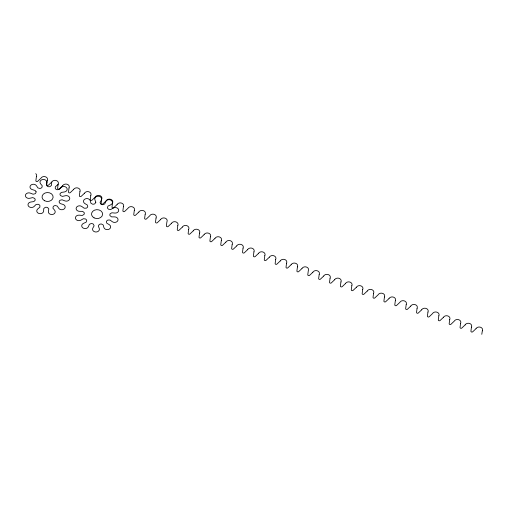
<?xml version="1.0" encoding="UTF-8"?>
<svg xmlns="http://www.w3.org/2000/svg" width="508" height="508" viewBox="0 0 508 508"><rect width="100%" height="100%" fill="white"/><g stroke="black" fill="none" stroke-linecap="round" stroke-linejoin="round"><path stroke-width="0.76" d="M481.787 334.327L482.321 330.892M199.536 233.089L199.009 237.217A1.029 0.832 0.3 0 0 200.736 237.814L204.083 234.652M253.917 251.898L253.39 256.026A1.029 0.832 0.3 0 0 255.118 256.623L258.47 253.46M449.694 319.608L449.161 323.736A1.029 0.832 0.3 0 0 450.894 324.333L454.241 321.164A3.435 2.769 0.3 0 1 458.762 319.716A3.435 2.769 0.3 0 1 460.597 323.298M36.392 176.663L35.865 180.791A1.029 0.832 0.3 0 0 37.592 181.394L40.938 178.225A3.435 2.769 0.3 0 1 45.46 176.778A3.435 2.769 0.3 0 1 47.301 180.359M232.169 244.373L231.635 248.501A1.029 0.832 0.3 0 0 233.369 249.098L236.715 245.936M286.55 263.182L286.017 267.31A1.029 0.832 0.3 0 0 287.75 267.906L291.097 264.744M340.931 281.991L340.398 286.118A1.029 0.832 0.3 0 0 342.132 286.715L345.478 283.553M395.313 300.8L394.78 304.927A1.029 0.832 0.3 0 0 396.513 305.524L399.86 302.355A3.435 2.769 0.3 0 1 404.381 300.907A3.435 2.769 0.3 0 1 406.216 304.489M145.155 214.281L144.628 218.408A1.029 0.832 0.3 0 0 146.355 219.005L149.701 215.843A3.435 2.769 0.3 0 1 154.222 214.389A3.435 2.769 0.3 0 1 156.064 217.976M177.787 225.565L177.254 229.692A1.029 0.832 0.3 0 0 178.987 230.295L182.334 227.127M319.176 274.466L318.649 278.594A1.029 0.832 0.3 0 0 320.377 279.19L323.723 276.028M373.558 293.275L373.031 297.402A1.029 0.832 0.3 0 0 374.758 297.999L378.104 294.837A3.435 2.769 0.3 0 1 382.626 293.383A3.435 2.769 0.3 0 1 384.467 296.964M427.939 312.083L427.412 316.211A1.029 0.832 0.3 0 0 429.139 316.808L432.486 313.646A3.435 2.769 0.3 0 1 437.007 312.191A3.435 2.769 0.3 0 1 438.849 315.773M123.406 206.756L122.873 210.884A1.029 0.832 0.3 0 0 124.6 211.487L127.953 208.318A3.435 2.769 0.3 0 1 132.467 206.87A3.435 2.769 0.3 0 1 134.309 210.452M156.032 218.04L155.505 222.174A1.029 0.832 0.3 0 0 157.232 222.771L160.579 219.602M210.414 236.849L209.887 240.983A1.029 0.832 0.3 0 0 211.614 241.579L214.96 238.411M264.795 255.657L264.268 259.785A1.029 0.832 0.3 0 0 265.995 260.388L269.342 257.219M351.809 285.75L351.276 289.877A1.029 0.832 0.3 0 0 353.003 290.481L356.356 287.312M406.19 304.559L405.657 308.686A1.029 0.832 0.3 0 0 407.384 309.289L410.737 306.121M460.572 323.367L460.038 327.495A1.029 0.832 0.3 0 0 461.766 328.092L465.118 324.93M101.651 199.238L101.117 203.365A1.029 0.832 0.3 0 0 102.851 203.962L106.077 200.965M188.659 229.33L188.131 233.458A1.029 0.832 0.3 0 0 189.859 234.055L193.211 230.886M243.04 248.139L242.513 252.266A1.029 0.832 0.3 0 0 244.24 252.863L247.593 249.695M297.428 266.941L296.894 271.075A1.029 0.832 0.3 0 0 298.621 271.672L301.974 268.503M384.435 297.034L383.902 301.168A1.029 0.832 0.3 0 0 385.635 301.765L388.982 298.596M438.817 315.843L438.29 319.97A1.029 0.832 0.3 0 0 440.017 320.573L443.363 317.405M69.025 187.947L68.491 192.081A1.029 0.832 0.3 0 0 70.218 192.678L73.571 189.509M79.896 191.713L79.369 195.84A1.029 0.832 0.3 0 0 81.096 196.437L84.449 193.269M90.773 195.472L90.246 199.6A1.029 0.832 0.3 0 0 91.973 200.203L95.32 197.034A3.435 2.769 0.3 0 1 99.841 195.58A3.435 2.769 0.3 0 1 101.683 199.168M134.277 210.522L133.75 214.649A1.029 0.832 0.3 0 0 135.477 215.246L138.83 212.077M221.291 240.614L220.758 244.742A1.029 0.832 0.3 0 0 222.491 245.339L225.838 242.17M275.673 259.423L275.139 263.55A1.029 0.832 0.3 0 0 276.873 264.147L280.219 260.979M330.054 278.232L329.521 282.359A1.029 0.832 0.3 0 0 331.254 282.956L334.601 279.787M471.443 327.127L470.916 331.26A1.029 0.832 0.3 0 0 472.643 331.857L475.996 328.689M47.269 180.429L46.736 184.556A1.029 0.832 0.3 0 0 48.47 185.153L51.816 181.985M58.147 184.188L57.614 188.316A1.029 0.832 0.3 0 0 59.347 188.912L62.694 185.75M362.68 289.516L362.153 293.643A1.029 0.832 0.3 0 0 363.88 294.24L367.233 291.071M417.062 308.324L416.535 312.452A1.029 0.832 0.3 0 0 418.262 313.049L421.615 309.88M117.069 204.565L113.728 207.721A1.029 0.832 0.3 0 1 111.995 207.124L112.528 202.997A3.435 2.769 0.3 0 0 110.719 199.346A3.435 2.769 0.3 0 0 106.236 200.743M171.45 223.374L168.11 226.53A1.029 0.832 0.3 0 1 166.376 225.933L166.91 221.806A3.435 2.769 0.3 0 0 165.1 218.154A3.435 2.769 0.3 0 0 160.617 219.551M312.839 272.275L309.499 275.431A1.029 0.832 0.3 0 1 307.772 274.834L308.299 270.707A3.435 2.769 0.3 0 0 306.489 267.056A3.435 2.769 0.3 0 0 302.006 268.453M35.75 173.673A3.435 2.769 0.3 0 1 36.424 176.594M62.725 185.693A3.435 2.769 0.3 0 1 67.215 184.296A3.435 2.769 0.3 0 1 69.05 187.877M73.603 189.459A3.435 2.769 0.3 0 1 78.086 188.062A3.435 2.769 0.3 0 1 79.927 191.643M84.48 193.218A3.435 2.769 0.3 0 1 88.963 191.821A3.435 2.769 0.3 0 1 90.805 195.402M117.113 204.502A3.435 2.769 0.3 0 1 121.596 203.105A3.435 2.769 0.3 0 1 123.431 206.686M138.862 212.026A3.435 2.769 0.3 0 1 143.345 210.63A3.435 2.769 0.3 0 1 145.186 214.211M171.494 223.31A3.435 2.769 0.3 0 1 175.978 221.913A3.435 2.769 0.3 0 1 177.813 225.495M182.366 227.07A3.435 2.769 0.3 0 1 186.855 225.673A3.435 2.769 0.3 0 1 188.69 229.26M193.243 230.835A3.435 2.769 0.3 0 1 197.726 229.438A3.435 2.769 0.3 0 1 199.568 233.02M204.121 234.594A3.435 2.769 0.3 0 1 208.604 233.197A3.435 2.769 0.3 0 1 210.445 236.779M214.998 238.36A3.435 2.769 0.3 0 1 219.481 236.963A3.435 2.769 0.3 0 1 221.317 240.544M225.876 242.119A3.435 2.769 0.3 0 1 230.359 240.722A3.435 2.769 0.3 0 1 232.194 244.304M236.747 245.878A3.435 2.769 0.3 0 1 241.236 244.481A3.435 2.769 0.3 0 1 243.072 248.069M247.625 249.644A3.435 2.769 0.3 0 1 252.108 248.247A3.435 2.769 0.3 0 1 253.949 251.828M258.502 253.403A3.435 2.769 0.3 0 1 262.985 252.006A3.435 2.769 0.3 0 1 264.827 255.588M269.38 257.162A3.435 2.769 0.3 0 1 273.863 255.772A3.435 2.769 0.3 0 1 275.698 259.353M280.257 260.928A3.435 2.769 0.3 0 1 284.74 259.531A3.435 2.769 0.3 0 1 286.576 263.112M291.128 264.687A3.435 2.769 0.3 0 1 295.618 263.29A3.435 2.769 0.3 0 1 297.453 266.871M312.884 272.212A3.435 2.769 0.3 0 1 317.367 270.815A3.435 2.769 0.3 0 1 319.208 274.396M323.761 275.971A3.435 2.769 0.3 0 1 328.244 274.574A3.435 2.769 0.3 0 1 330.086 278.162M334.639 279.737A3.435 2.769 0.3 0 1 339.122 278.34A3.435 2.769 0.3 0 1 340.957 281.921M345.51 283.496A3.435 2.769 0.3 0 1 349.999 282.099A3.435 2.769 0.3 0 1 351.834 285.68M356.387 287.255A3.435 2.769 0.3 0 1 360.87 285.864A3.435 2.769 0.3 0 1 362.712 289.446M367.265 291.021A3.435 2.769 0.3 0 1 371.748 289.624A3.435 2.769 0.3 0 1 373.59 293.205M389.02 298.545A3.435 2.769 0.3 0 1 393.503 297.148A3.435 2.769 0.3 0 1 395.338 300.73M410.769 306.064A3.435 2.769 0.3 0 1 415.252 304.667A3.435 2.769 0.3 0 1 417.093 308.254M421.646 309.829A3.435 2.769 0.3 0 1 426.129 308.432A3.435 2.769 0.3 0 1 427.971 312.014M443.401 317.348A3.435 2.769 0.3 0 1 447.885 315.957A3.435 2.769 0.3 0 1 449.72 319.538M465.15 324.872A3.435 2.769 0.3 0 1 469.633 323.475A3.435 2.769 0.3 0 1 471.475 327.057M476.028 328.638A3.435 2.769 0.3 0 1 480.511 327.241A3.435 2.769 0.3 0 1 482.352 330.822M36.074 191.738L36.074 191.986A3.435 2.769 0.3 0 1 35.154 193.726L33.122 194.221L30.296 193.104A3.435 2.769 0.3 0 0 25.413 195.351A3.435 2.769 0.3 0 0 29.718 198.285L32.741 197.599L34.633 198.387A3.435 2.769 0.3 0 1 35.154 200.228L33.871 201.593L30.778 202.019A3.435 2.769 0.3 0 0 28.473 206.153A3.435 2.769 0.3 0 0 34.093 206.489L36.036 204.508L38.132 204.254A3.435 2.769 0.3 0 1 39.903 205.499L39.865 207.207L37.681 209.023A3.435 2.769 0.3 0 0 38.837 213.462A3.435 2.769 0.3 0 0 43.625 211.074L43.739 208.547L45.25 207.347A3.435 2.769 0.3 0 1 47.593 207.524L48.806 208.928L48.362 211.43A3.435 2.769 0.3 0 0 52.54 214.478A3.435 2.769 0.3 0 0 54.667 210.28L52.915 208.178L53.257 206.489A3.435 2.769 0.3 0 1 55.277 205.524L57.283 206.089L58.75 208.324A3.435 2.769 0.3 0 0 64.351 208.82A3.435 2.769 0.3 0 0 63.005 204.413L60.058 203.537L59.099 202.006A3.435 2.769 0.3 0 1 60.02 200.273L62.052 199.777L64.878 200.895A3.435 2.769 0.3 0 0 69.761 198.647A3.435 2.769 0.3 0 0 65.456 195.713L62.433 196.399L60.541 195.612A3.435 2.769 0.3 0 1 60.02 193.764L61.303 192.405L64.395 191.973A3.435 2.769 0.3 0 0 66.7 187.839A3.435 2.769 0.3 0 0 61.081 187.503L59.138 189.49L57.042 189.744A3.435 2.769 0.3 0 1 55.27 188.5L55.308 186.785L57.493 184.976A3.435 2.769 0.3 0 0 56.337 180.537A3.435 2.769 0.3 0 0 51.549 182.918L51.435 185.445L49.924 186.652A3.435 2.769 0.3 0 1 47.581 186.474L46.368 185.071L46.812 182.543A3.435 2.769 0.3 0 0 42.634 179.521A3.435 2.769 0.3 0 0 40.507 183.712L42.259 185.82L41.916 187.503A3.435 2.769 0.3 0 1 39.897 188.474L37.89 187.909L36.424 185.674A3.435 2.769 0.3 0 0 30.823 185.179A3.435 2.769 0.3 0 0 32.169 189.579L35.115 190.462L36.074 191.738M95.828 202.19L94.92 203.733A3.435 2.769 0.3 0 1 92.64 204.203L90.907 203.213L90.272 200.736A3.435 2.769 0.3 0 0 85.058 199.003A3.435 2.769 0.3 0 0 84.83 203.537L87.357 205.041L87.751 206.718A3.435 2.769 0.3 0 1 86.258 208.178L84.131 208.197L81.813 206.496A3.435 2.769 0.3 0 0 76.34 207.556A3.435 2.769 0.3 0 0 79.458 211.334L82.601 211.353L84.144 212.535A3.435 2.769 0.3 0 1 84.004 214.42L82.302 215.443L79.184 215.157A3.435 2.769 0.3 0 0 75.533 218.611A3.435 2.769 0.3 0 0 80.816 220.193L83.369 218.726L85.477 218.954A3.435 2.769 0.3 0 1 86.747 220.548L86.119 222.18L83.388 223.425A3.435 2.769 0.3 0 0 82.963 227.946A3.435 2.769 0.3 0 0 88.386 226.733L89.376 224.333L91.243 223.52A3.435 2.769 0.3 0 1 93.434 224.212L94.113 225.831L92.818 228.136A3.435 2.769 0.3 0 0 95.777 232.004A3.435 2.769 0.3 0 0 99.27 228.454L98.317 226.041L99.231 224.498A3.435 2.769 0.3 0 1 101.505 224.022L103.245 225.012L103.88 227.489A3.435 2.769 0.3 0 0 109.087 229.222A3.435 2.769 0.3 0 0 109.315 224.695L106.788 223.19L106.401 221.507A3.435 2.769 0.3 0 1 107.893 220.047L110.014 220.028L112.338 221.736A3.435 2.769 0.3 0 0 117.812 220.675A3.435 2.769 0.3 0 0 114.687 216.891L111.55 216.872L110.007 215.69A3.435 2.769 0.3 0 1 110.141 213.804L111.843 212.782L114.967 213.068A3.435 2.769 0.3 0 0 118.612 209.62A3.435 2.769 0.3 0 0 113.328 208.032L110.776 209.499L108.674 209.277A3.435 2.769 0.3 0 1 107.404 207.683L108.033 206.051L110.763 204.8A3.435 2.769 0.3 0 0 111.189 200.279A3.435 2.769 0.3 0 0 105.766 201.492L104.775 203.892L102.908 204.705A3.435 2.769 0.3 0 1 100.717 204.013L100.038 202.394L101.397 200.095A3.435 2.769 0.3 0 0 98.374 196.228A3.435 2.769 0.3 0 0 94.875 199.777L95.828 202.19M44.59 200.749A5.544 4.464 0.3 0 0 53.124 197.218A5.544 4.464 0.3 0 0 45.041 193.027A5.544 4.464 0.3 0 0 44.59 200.749M94.094 217.875A5.544 4.464 0.3 0 0 102.616 214.319A5.544 4.464 0.3 0 0 94.513 210.147A5.544 4.464 0.3 0 0 94.094 217.875"/></g></svg>
